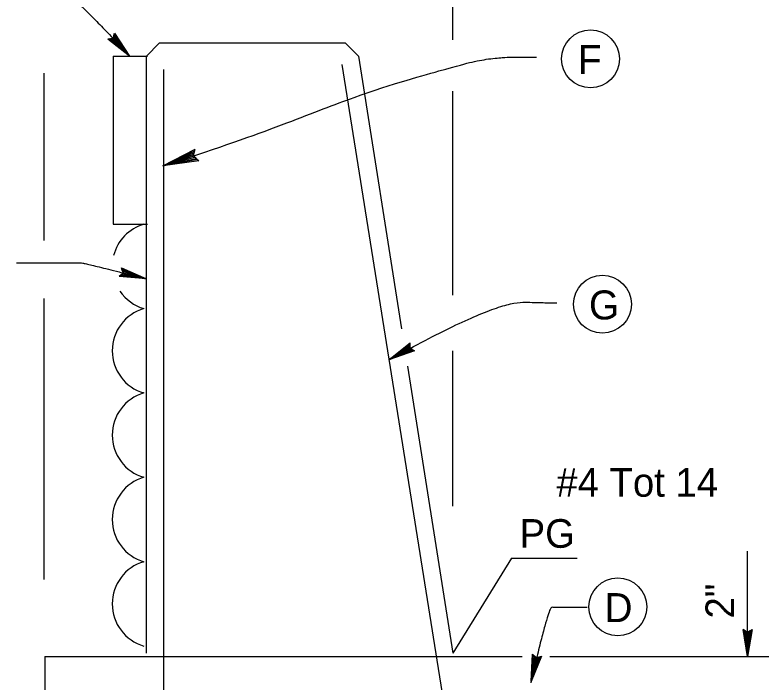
# Model space of a CAD drawing. Extents: x 0 to 2.83, y 0 to 1.83.
# Drawn here: x 0.3817 to 0.6861, y 1.1364 to 1.4084 of the extents above; entities that cross this region are included whole.
import ezdxf

# ---------------------------------------------------------------- set-up
doc = ezdxf.new("R2010")
doc.units = 0
for name, color, linetype in [('12 Coord Grid', 7, 'Continuous'), ('14 Ramp Anno', 7, 'Continuous'), ('212 Leaders and Dim Lines', 7, 'Continuous'), ('214 Text and Titles', 7, 'Continuous'), ('217 Rebar', 7, 'Continuous'), ('240 Concrete', 7, 'Continuous')]:
    doc.layers.add(name, color=color, linetype=linetype)

msp = doc.modelspace()

# ---------------------------------------------------------------- linework, layer by layer
at = {"layer": '12 Coord Grid'}
for p, q in [((0.5342530917450987, 1.267738482728801), (0.5429672850771566, 1.2746933821723252)), ((0.5342530917450987, 1.267738482728801), (0.5429435396983309, 1.2741542402539727)), ((0.5429197615860915, 1.2736158352007954), (0.5342530917450987, 1.267738482728801)), ((0.5428963044066529, 1.273076853748843), (0.5342530917450987, 1.267738482728801)), ((0.5428728472272143, 1.272537872296891), (0.5342530917450987, 1.267738482728801)), ((0.5342530917450987, 1.267738482728801), (0.5433430428652294, 1.2722745066539147)), ((0.5428728472272143, 1.272537872296891), (0.5429197615860915, 1.2736158352007954)), ((0.5438132385032445, 1.272011141010939), (0.5428728472272143, 1.272537872296891)), ((0.5429197615860915, 1.2736158352007954), (0.5429672850771566, 1.2746933821723252)), ((0.5342530917450987, 1.267738482728801), (0.5438132385032445, 1.272011141010939)), ((0.5442834341412595, 1.2717477753679631), (0.5342530917450987, 1.267738482728801)), ((0.5447539179786614, 1.271484570191387), (0.5342530917450987, 1.267738482728801)), ((0.5438132385032445, 1.272011141010939), (0.5447539179786614, 1.271484570191387))]:
    msp.add_line(p, q, dxfattribs=at)
at = {"layer": '14 Ramp Anno'}
for p, q in [((0.592259986999262, 1.1366982894161524), (0.5928656983331857, 1.1477708179426893)), ((0.592259986999262, 1.1366982894161524), (0.5932498443758186, 1.147396632956659)), ((0.5936339904184517, 1.1470224479706286), (0.5928656983331857, 1.1477708179426893)), ((0.5936339904184517, 1.1470224479706286), (0.592259986999262, 1.1366982894161524)), ((0.596430287907997, 1.1469730168039491), (0.592259986999262, 1.1366982894161524)), ((0.5959232865569271, 1.1467982821026037), (0.592259986999262, 1.1366982894161524)), ((0.5940189835593672, 1.1466480733930724), (0.592259986999262, 1.1366982894161524)), ((0.592259986999262, 1.1366982894161524), (0.5954171323041402, 1.1466233578097327)), ((0.592259986999262, 1.1366982894161524), (0.5949101309530698, 1.1464486231083877)), ((0.5944031296020003, 1.1462738884070423), (0.592259986999262, 1.1366982894161524)), ((0.5944031296020003, 1.1462738884070423), (0.5936339904184517, 1.1470224479706286)), ((0.5954171323041402, 1.1466233578097327), (0.5944031296020003, 1.1462738884070423)), ((0.5954171323041402, 1.1466233578097327), (0.596430287907997, 1.1469730168039491))]:
    msp.add_line(p, q, dxfattribs=at)
at = {"layer": '212 Leaders and Dim Lines'}
for p, q in [((0.5603669599747223, 1.3982360879410143), (0.5603669599747223, 1.494686030302084)), ((0.3937044599747229, 1.3164977734332455), (0.3937044599747229, 1.3847147024087672)), ((0.5603669599747223, 1.2941639888573706), (0.5603669599747223, 1.3773845099905544)), ((0.4420716866854163, 1.3469154983651679), (0.4552362681039396, 1.3536454494855286)), ((0.4420716866854163, 1.3469154983651679), (0.45506281589426806, 1.3529518020976092)), ((0.4548893636845965, 1.35225815470969), (0.4420716866854163, 1.3469154983651679)), ((0.45471626128546266, 1.3515634040731521), (0.4420716866854163, 1.3469154983651679)), ((0.4545428090757911, 1.3508697566852326), (0.4548893636845965, 1.35225815470969)), ((0.4548893636845965, 1.35225815470969), (0.4552362681039396, 1.3536454494855286)), ((0.4545428090757911, 1.3508697566852326), (0.4420716866854163, 1.3469154983651679)), ((0.4420716866854163, 1.3469154983651679), (0.45508426197130064, 1.3504027865258523)), ((0.4420716866854163, 1.3469154983651679), (0.45562571486680864, 1.3499358163664719)), ((0.45616681795178127, 1.34946994945571), (0.4420716866854163, 1.3469154983651679)), ((0.4567082708472917, 1.3490029792963298), (0.4420716866854163, 1.3469154983651679)), ((0.45562571486680864, 1.3499358163664719), (0.4545428090757911, 1.3508697566852326)), ((0.45562571486680864, 1.3499358163664719), (0.4567082708472917, 1.3490029792963298)), ((0.3937044599747229, 1.1781802499797154), (0.3937044599747229, 1.2928670725462998)), ((0.5603669599747223, 1.2081475455897468), (0.5603669599747223, 1.2715025693237616)), ((0.5843281011439555, 1.186933946470771), (0.5603669599747226, 1.1482438813891351)), ((0.5843281011439555, 1.186933946470771), (0.6109803239568815, 1.186933946470771))]:
    msp.add_line(p, q, dxfattribs=at)
for points, degree in [([(0.4420716866854163, 1.3469154983651679), (0.481592608582207, 1.3594465223849166), (0.5199814619892167, 1.375978362885056), (0.5598908039539775, 1.3870265576807481), (0.5683617873861985, 1.3893715994795552), (0.5759546577474187, 1.3907457117822437), (0.5826694150376388, 1.3911488945888137), (0.5826810836051974, 1.3911495952196204), (0.5826927990412393, 1.3911502951585266), (0.5827045613457639, 1.3911509944055322), (0.5827124028821135, 1.3911514605702027), (0.5866091249054415, 1.3911707447680464), (0.5943947274157484, 1.3912088469990636)], 3), ([(0.5342530917450987, 1.267738482728801), (0.5770101497250867, 1.2915451647695082), (0.6015641763687442, 1.2910262538450248), (0.6027672114106426, 1.2910262538450248)], 2), ([(0.6150590919565018, 1.1668662916888504), (0.6018026142655067, 1.1668662916888504), (0.5992991052396229, 1.1668662916888504), (0.5920940270469994, 1.136155351125556)], 2)]:
    msp.add_open_spline(points, degree=degree, dxfattribs=at)
at = {"layer": '214 Text and Titles'}
for p, q in [((0.42201518120631143, 1.3999782944757007), (0.42172078473353836, 1.3989414182456459)), ((0.42201518120631143, 1.3999782944757007), (0.4223093547772595, 1.4010154138582358)), ((0.42838755542746243, 1.391668970699435), (0.42201518120631143, 1.3999782944757007)), ((0.42216237944269797, 1.400496732590728), (0.42838755542746243, 1.391668970699435)), ((0.4223093547772595, 1.4010154138582358), (0.42838755542746243, 1.391668970699435)), ((0.42066130819359626, 1.398737177112239), (0.4196020950567904, 1.3985336249349636)), ((0.42838755542746243, 1.391668970699435), (0.4196020950567904, 1.3985336249349636)), ((0.42838755542746243, 1.391668970699435), (0.42013205622858646, 1.3986355023491863)), ((0.42172078473353836, 1.3989414182456459), (0.42066130819359626, 1.398737177112239)), ((0.42066130819359626, 1.398737177112239), (0.42838755542746243, 1.391668970699435)), ((0.4211910464635673, 1.3988392976789426), (0.42838755542746243, 1.391668970699435)), ((0.42172078473353836, 1.3989414182456459), (0.42838755542746243, 1.391668970699435)), ((0.42838755542746243, 1.391668970699435), (0.4218679829699249, 1.3994598563606733)), ((0.42581849107154346, 1.3032422018154795), (0.4250410287050411, 1.3024940325512515)), ((0.4255008735528034, 1.3042722021608306), (0.4251829366788895, 1.305302285093259)), ((0.4251829366788895, 1.305302285093259), (0.43537008497472274, 1.30077210491323)), ((0.42534206479343345, 1.304787202333506), (0.43537008497472274, 1.30077210491323)), ((0.42542975988829246, 1.3028681171833656), (0.43537008497472274, 1.30077210491323)), ((0.43537008497472274, 1.30077210491323), (0.4255008735528034, 1.3042722021608306)), ((0.4255008735528034, 1.3042722021608306), (0.42581849107154346, 1.3032422018154795)), ((0.43537008497472274, 1.30077210491323), (0.42565968231217344, 1.3037572019881551)), ((0.42581849107154346, 1.3032422018154795), (0.43537008497472274, 1.30077210491323)), ((0.4250410287050411, 1.3024940325512515), (0.42426341215751984, 1.301746584584449)), ((0.43537008497472274, 1.30077210491323), (0.42426341215751984, 1.301746584584449)), ((0.43537008497472274, 1.30077210491323), (0.4246524626959447, 1.3021205866294856)), ((0.4250410287050411, 1.3024940325512515), (0.43537008497472274, 1.30077210491323)), ((0.6805438694039205, 1.1468687420011152), (0.6805438694039205, 1.1897424314012937)), ((0.6796248763483652, 1.157299939917782), (0.6787065430150319, 1.1578656517233372)), ((0.6805438694039205, 1.1468687420011152), (0.6787065430150319, 1.1578656517233372)), ((0.6805438694039205, 1.1468687420011152), (0.6791660395428095, 1.1575826308900043)), ((0.6796248763483652, 1.157299939917782), (0.6805438694039205, 1.1468687420011152)), ((0.6805438694039205, 1.1567345579733372), (0.6796248763483652, 1.157299939917782)), ((0.6800843728761429, 1.1570172489455597), (0.6805438694039205, 1.1468687420011152)), ((0.682379216626143, 1.1578656517233372), (0.6805438694039205, 1.1468687420011152)), ((0.6819203798205873, 1.1575826308900043), (0.6805438694039205, 1.1468687420011152)), ((0.6805438694039205, 1.1468687420011152), (0.6814615430150317, 1.157299939917782)), ((0.6814615430150317, 1.157299939917782), (0.6805438694039205, 1.1567345579733372)), ((0.6805438694039205, 1.1468687420011152), (0.6810027062094761, 1.1570172489455597)), ((0.6805438694039205, 1.1567345579733372), (0.6805438694039205, 1.1468687420011152)), ((0.6814615430150317, 1.157299939917782), (0.682379216626143, 1.1578656517233372))]:
    msp.add_line(p, q, dxfattribs=at)
for centre in [(0.6164887918898526, 1.3904832850591156), (0.6213345756572805, 1.2904695320630897), (0.627630667077314, 1.1670813401307099)]:
    msp.add_circle(centre, 0.011812499999999998, dxfattribs=at)
for points in [[(0.3213054323218291, 1.4213611087461806), (0.3947269877931382, 1.4213611087461806), (0.40571095344191777, 1.4164057444745517), (0.42838755542746243, 1.391668970699435)], [(0.3823030101598936, 1.307385661811487), (0.40717137354653454, 1.307385661811487), (0.40979618554989145, 1.307385661811487), (0.43537008497472274, 1.30077210491323)], [(0.6670584871655268, 1.1040267079348562), (0.7064147384604819, 1.107697239143712), (0.706978048248254, 1.1077497758078567), (0.7214490730956102, 1.154111255727385)]]:
    msp.add_open_spline(points, degree=2, dxfattribs=at)
at = {"layer": '217 Rebar'}
for p, q in [((0.5150198982189794, 1.388154998754958), (0.5626564836755282, 1.0899085505886719)), ((0.44231157809972216, 1.386189102209097), (0.44231157809972216, 1.0329791728919242))]:
    msp.add_line(p, q, dxfattribs=at)
at = {"layer": '240 Concrete'}
for p, q in [((0.4405782880997232, 1.396868742001115), (0.43537008497472274, 1.3916605388761145)), ((0.5166184893138108, 1.396868742001115), (0.4405782880997232, 1.396868742001115)), ((0.5166184893138108, 1.396868742001115), (0.5218363162032498, 1.3916509151116763)), ((0.42185517377183346, 1.391668970699434), (0.42185517377183346, 1.323108881891123)), ((0.42185517377183346, 1.391668970699434), (0.43575298989798905, 1.391668970699434)), ((0.43537008497472274, 1.1482438813891356), (0.43537008497472274, 1.3916605388761145)), ((0.5218363162032498, 1.3916509151116763), (0.5394435565235172, 1.28042188494506)), ((0.42185517377183346, 1.323108881891123), (0.43575298989798905, 1.323108881891123)), ((0.5418465709273663, 1.2652414843396993), (0.5603669599747223, 1.1482438813891356)), ((0.3939179739768745, 1.1468687420011152), (0.3939179739768745, 0.9391084114867629)), ((0.3939179739768745, 1.1468687420011152), (0.5886525248965299, 1.1468687420011152)), ((0.5999378850796424, 1.1468687420011152), (1.0619006463301564, 1.1468687420011152))]:
    msp.add_line(p, q, dxfattribs=at)
for centre, start, end in [((0.4393309624677499, 1.305907649016331), 106.26020470815827, 165.760106730754), ((0.4393309624677499, 1.305907649016331), 214.45378381030065, 253.73979529192653), ((0.4393309624677499, 1.27150518328901), 106.26020470815827, 253.7397952919265), ((0.43933096246779996, 1.2371027175616893), 106.26020470815827, 253.7397952919265), ((0.4393309624677499, 1.2027002518343675), 106.26020470815827, 253.7397952919265), ((0.4393309624677499, 1.1682977861070463), 106.26020470815827, 253.7397952919265)]:
    msp.add_arc(centre, 0.017917950899629522, start, end, dxfattribs=at)

# ---------------------------------------------------------------- texts
at = {"layer": '214 Text and Titles'}
for s, height, p in [('F', 0.011812499999999998, (0.6113267425935397, 1.3842935346879133)), ('G', 0.011812499999999998, (0.6158618270311607, 1.2842796007579647)), ('#4 Tot 14', 0.011666666666666665, (0.6025738705555801, 1.2119941607828841)), ('PG', 0.011666666666666665, (0.5875682546178812, 1.1911795512690733)), ('D', 0.011812499999999998, (0.6222121751213829, 1.1608919563761417))]:
    msp.add_text(s, height=height, dxfattribs=at).set_placement(p)
msp.add_text('2"', height=0.011666666666666665, rotation=90, dxfattribs=at).set_placement((0.6750421143909944, 1.1623436470383113))

doc.saveas('drawing.dxf')
